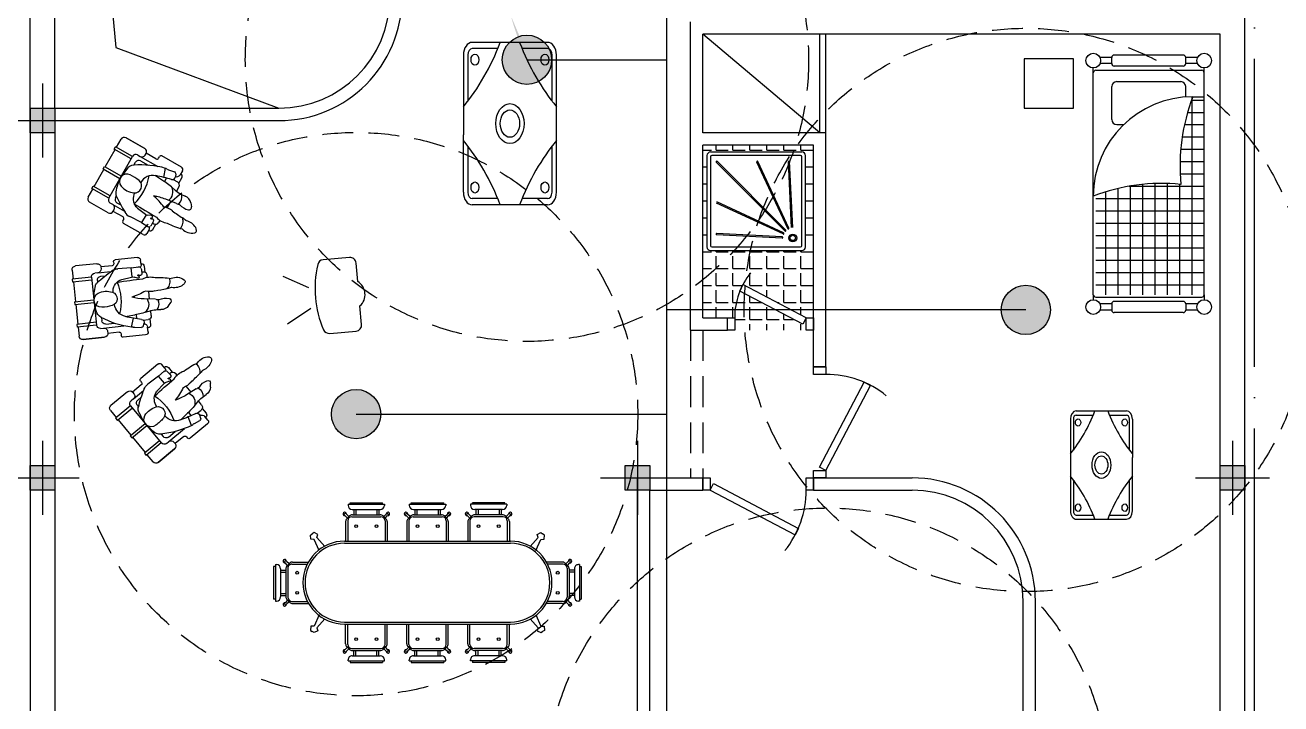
# Model space of a CAD drawing. Header units: millimetres. Extents: x 0 to 12169, y 6 to 10142.
# Drawn here: x 6723 to 7742, y 4197 to 4748 of the extents above; entities that cross this region are included whole.
import ezdxf

# ---------------------------------------------------------------- set-up
doc = ezdxf.new("R2010")
doc.units = ezdxf.units.MM
doc.header["$LTSCALE"] = 50
doc.header["$MEASUREMENT"] = 0
doc.linetypes.add('AXIS', pattern=[6, 5, -0.5, 0, -0.5])
doc.linetypes.add('DASHED', pattern=[0.75, 0.5, -0.25])
for name, color, linetype in [('1', 8, 'AXIS'), ('10', 10, 'Continuous'), ('2', 4, 'Continuous'), ('4', 136, 'Continuous'), ('5', 5, 'Continuous'), ('DIM', 8, 'Continuous'), ('DOR', 3, 'Continuous'), ('FUR', 30, 'Continuous')]:
    doc.layers.add(name, color=color, linetype=linetype)

# ---------------------------------------------------------------- blocks, each defined once
blk = doc.blocks.new('D90')
at = {"layer": 'DOR'}
for p, q in [((-77.8, 41), (-75, 46.3)), ((-8.8, 4.7), (-77.8, 41)), ((-6, 10), (-75, 46.3)), ((-6, 10), (-8.8, 4.7))]:
    blk.add_line(p, q, dxfattribs=at)
for points in [[(-90, 10), (-84, 10), (-84, 0), (-90, 0)], [(-6, 10), (0, 10), (0, 0), (-6, 0)]]:
    blk.add_lwpolyline(points, close=True, dxfattribs=at)
at = {"layer": 'DOR', "color": 44}
blk.add_arc((-6, 10), 78, 141.0374, 180, dxfattribs=at)
blk = doc.blocks.new('st')
at = {"layer": '2'}
h = blk.add_hatch(color=256, dxfattribs=at)
h.paths.add_polyline_path([(0, 10), (0, 0), (10, 0), (10, 10)])
h.paths.add_polyline_path([(-10, 10), (-10, 0), (0, 0), (0, 10)])
h.paths.add_polyline_path([(-10, 0), (-10, -10), (0, -10), (0, 0)])
h.paths.add_polyline_path([(0, 0), (0, -10), (10, -10), (10, 0)])
at = {"layer": '10'}
for p, q in [((0, 30), (0, -30)), ((-30, 0), (30, 0))]:
    blk.add_line(p, q, dxfattribs=at)
at = {"layer": '4'}
blk.add_lwpolyline([(-10, -10), (-10, 10), (10, 10), (10, -10)], close=True, dxfattribs=at)
blk = doc.blocks.new('D70')
at = {"layer": 'DOR'}
for p, q in [((-59.9, 31.5), (-57.3, 37)), ((-8.8, 4.7), (-59.9, 31.5)), ((-6, 10), (-57.3, 37)), ((-6, 10), (-8.8, 4.7))]:
    blk.add_line(p, q, dxfattribs=at)
for points in [[(-70, 10), (-64, 10), (-64, 0), (-70, 0)], [(-6, 10), (0, 10), (0, 0), (-6, 0)]]:
    blk.add_lwpolyline(points, close=True, dxfattribs=at)
blk.add_arc((-6, 10), 58, 141.0374, 180, dxfattribs=at)
blk = doc.blocks.new('BAT2')
at = {"layer": 'FUR', "ltscale": 100}
for p, q in [((-89.5, 84.1), (-89.5, 10)), ((-12.5, 87), (-86.5, 87)), ((-86.5, 83.1), (-86.5, 11)), ((-13.5, 84.1), (-85.5, 84.1)), ((-12.5, 11), (-12.5, 83.1)), ((-9.5, 10), (-9.5, 84.1)), ((-26.2, 23), (-81.9, 78.8)), ((-25.5, 23.7), (-81.2, 79.5)), ((-23.8, 24.9), (-49, 78.9)), ((-22.9, 25.3), (-48.1, 79.3)), ((-20.7, 25.8), (-23.4, 79.1)), ((-19.7, 25.9), (-22.4, 79.2)), ((-27.7, 20.5), (-81.8, 45.6)), ((-27.3, 21.4), (-81.4, 46.5)), ((-28.3, 18.2), (-81.6, 20.9)), ((-28.3, 17.2), (-81.6, 19.9)), ((-86.5, 7), (-12.5, 7)), ((-85.5, 10), (-13.5, 10))]:
    blk.add_line(p, q, dxfattribs=at)
for radius in [3.17, 2.18]:
    blk.add_circle((-19.8, 17.3), radius, dxfattribs=at)
for centre, radius, start, end in [((-86.5, 84.1), 2.96, 90, 180), ((-85.5, 83.1), 0.988, 90, 180), ((-13.5, 83.1), 0.988, 0, 90), ((-12.5, 84.1), 2.96, 0, 90), ((-81.6, 79.1), 0.494, 45, 225), ((-48.6, 79.1), 0.494, 24.9667, 204.9667), ((-22.9, 79.1), 0.494, 2.8788, 182.8788), ((-81.6, 20.4), 0.494, 87.1212, 267.1212), ((-27.5, 20.9), 0.494, 245.0333, 65.0333), ((-25.8, 23.4), 0.494, 225, 45), ((-23.4, 25.1), 0.494, 204.9667, 24.9667), ((-85.5, 11), 0.988, 180, 270), ((-28.3, 17.7), 0.494, 267.1212, 87.1212), ((-13.5, 11), 0.988, 270, 0), ((-86.5, 10), 2.96, 180, 270), ((-12.5, 10), 2.96, 270, 0)]:
    blk.add_arc(centre, radius, start, end, dxfattribs=at)
blk = doc.blocks.new('TAB3')
at = {"layer": 'FUR'}
for p, q in [((-20.37, 43.97), (20.37, 43.97)), ((-25.17, 37.17), (-25.17, -37.17)), ((-22.77, 37.17), (-22.77, 12.13)), ((-20.37, 40.57), (-6.55, 40.57)), ((6.55, 40.57), (20.37, 40.57)), ((22.77, 12.13), (22.77, 37.17)), ((25.17, 37.17), (25.17, 6.04)), ((25.17, -37.17), (25.17, 6.04)), ((-22.77, -12.13), (-22.77, -37.17)), ((22.77, -37.17), (22.77, -12.13)), ((-20.37, -40.57), (-6.55, -40.57)), ((6.55, -40.57), (20.37, -40.57)), ((-20.37, -43.97), (20.37, -43.97))]:
    blk.add_line(p, q, dxfattribs=at)
for centre, major_axis, start_param, end_param in [((-81.5, 102.85), (0, 123.09), 3.846914, 4.213629), ((-20.37, 37.17), (0, 6.8), 0, 1.570796), ((81.5, 102.85), (0, 123.09), 2.069556, 2.436271), ((20.37, 37.17), (0, 6.8), 4.712389, 6.283185), ((-20.37, 37.17), (0, 3.4), 0, 1.570796), ((20.37, 37.17), (0, 3.4), 4.712389, 6.283185), ((-81.5, -102.85), (0, 123.09), 5.211149, 5.577864), ((81.5, -102.85), (0, 123.09), 0.705322, 1.072037), ((-20.37, -37.17), (0, 6.8), 1.570796, 3.141593), ((-20.37, -37.17), (0, 3.4), 1.570796, 3.141593), ((20.37, -37.17), (0, 6.8), 3.141593, 4.712389), ((20.37, -37.17), (0, 3.4), 3.141593, 4.712389)]:
    blk.add_ellipse(centre, major_axis=major_axis, ratio=0.705882, start_param=start_param, end_param=end_param, dxfattribs=at)
for centre, major_axis in [((-18.94, 34.55), (0, 3.01)), ((18.94, 34.55), (0, 3.01)), ((0, 0), (0, 10.8)), ((0, 0), (0, 7.4)), ((-18.94, -34.55), (0, 3.01)), ((18.94, -34.55), (0, 3.01))]:
    blk.add_ellipse(centre, major_axis=major_axis, ratio=0.705882, dxfattribs=at)
blk = doc.blocks.new('bed')
at = {"layer": 'FUR'}
for p, q in [((-208.4, 75.9), (-208.4, 85.5)), ((-203.4, 75.9), (-203.4, 85.5)), ((-195.9, 90.9), (-199.9, 90.9)), ((-197.9, 88.9), (-197.9, 2.9)), ((-195.9, 90.9), (-15.8, 90.9)), ((-187.9, 88.9), (-187.9, 0.9)), ((-177.9, 88.9), (-177.9, 0.9)), ((-167.9, 88.9), (-167.9, 0.9)), ((-157.9, 88.9), (-157.9, 0.9)), ((-147.9, 88.9), (-147.9, 0.9)), ((-137.9, 88.9), (-137.9, 0.9)), ((-127.9, 88.9), (-127.9, 0.9)), ((-117.9, 88.9), (-117.9, 0.9)), ((-15.8, 90.9), (-11.8, 90.9)), ((-13.8, 88.9), (-13.8, 2.9)), ((-8.4, 75.9), (-8.4, 85.5)), ((-3.4, 75.9), (-3.4, 85.5)), ((-210.4, 17.9), (-210.4, 73.9)), ((-203.4, 75.9), (-208.4, 75.9)), ((-201.4, 17.9), (-201.4, 73.9)), ((-112.5, 80.9), (-195.9, 80.9)), ((-57.8, 71.9), (-57.8, 66.3)), ((-53.8, 75.9), (-27, 75.9)), ((-23, 71.9), (-23, 19.9)), ((-10.4, 17.9), (-10.4, 73.9)), ((-8.4, 75.9), (-3.4, 75.9)), ((-1.4, 17.9), (-1.4, 73.9)), ((-109.8, 70.9), (-195.9, 70.9)), ((-107.9, 61.9), (-107.9, 0.9)), ((-107.8, 60.9), (-195.9, 60.9)), ((-106.4, 50.9), (-195.9, 50.9)), ((-105.7, 40.9), (-195.9, 40.9)), ((-105.7, 30.9), (-195.9, 30.9)), ((-106.2, 20.9), (-195.9, 20.9)), ((-87.9, 20.5), (-87.9, 0.9)), ((-203.4, 15.9), (-208.4, 15.9)), ((-208.4, 6.3), (-208.4, 15.9)), ((-203.4, 6.3), (-203.4, 15.9)), ((-35.2, 10.9), (-195.9, 10.9)), ((-97.9, 20.4), (-97.9, 0.9)), ((-77.9, 20), (-77.9, 0.9)), ((-67.9, 18.8), (-67.9, 0.9)), ((-57.9, 17), (-57.9, 0.9)), ((-47.9, 14.5), (-47.9, 0.9)), ((-37.9, 11.2), (-37.9, 0.9)), ((-35.4, 15.9), (-27, 15.9)), ((-35.2, 10.2), (-35.2, 0.9)), ((-8.4, 6.3), (-8.4, 15.9)), ((-8.4, 15.9), (-3.4, 15.9)), ((-3.4, 6.3), (-3.4, 15.9)), ((-195.9, 0.9), (-199.9, 0.9)), ((-195.9, 0.9), (-15.8, 0.9)), ((-15.8, 0.9), (-11.8, 0.9))]:
    blk.add_line(p, q, dxfattribs=at)
for centre in [(-205.9, 90.9), (-5.9, 90.9), (-205.9, 0.9), (-5.9, 0.9)]:
    blk.add_circle(centre, 5.95, dxfattribs=at)
for centre, radius, start, end in [((-195.9, 88.9), 2, 90, 180), ((-262.5, 35), 156.9, 354.4507, 20.8959), ((-115.9, 10.2), 80.7, 0, 90), ((-15.8, 88.9), 2, 0, 90), ((-208.4, 73.9), 2, 90, 180), ((-203.4, 73.9), 2, 0, 90), ((-53.8, 71.9), 4, 90, 180), ((-27, 71.9), 4, 0, 90), ((-8.4, 73.9), 2, 90, 180), ((-3.4, 73.9), 2, 0, 90), ((-91.2, -136.4), 156.9, 69.1041, 95.5493), ((-208.4, 17.9), 2, 180, 270), ((-203.4, 17.9), 2, 270, 0), ((-27, 19.9), 4, 270, 0), ((-8.4, 17.9), 2, 180, 270), ((-3.4, 17.9), 2, 270, 0), ((-195.9, 2.9), 2, 180, 270), ((-15.8, 2.9), 2, 270, 0)]:
    blk.add_arc(centre, radius, start, end, dxfattribs=at)
blk = doc.blocks.new('DIN2')
at = {"layer": 'FUR'}
for p, q in [((0.826, 1.58), (1.139, 1.58)), ((0.826, 1.564), (0.826, 1.58)), ((1.139, 1.564), (1.139, 1.58)), ((1.728, 1.58), (1.414, 1.58)), ((1.414, 1.564), (1.414, 1.58)), ((1.728, 1.564), (1.728, 1.58)), ((2.318, 1.58), (2.005, 1.58)), ((2.005, 1.564), (2.005, 1.58)), ((2.318, 1.564), (2.318, 1.58)), ((0.8, 1.432), (0.776, 1.456)), ((0.814, 1.446), (0.791, 1.47)), ((0.807, 1.564), (1.158, 1.564)), ((0.807, 1.564), (0.807, 1.554)), ((0.847, 1.514), (1.116, 1.514)), ((0.849, 1.464), (1.116, 1.464)), ((0.861, 1.514), (0.861, 1.464)), ((0.881, 1.514), (0.881, 1.464)), ((1.084, 1.514), (1.084, 1.464)), ((1.104, 1.514), (1.104, 1.464)), ((1.15, 1.446), (1.174, 1.47)), ((1.158, 1.564), (1.158, 1.554)), ((1.164, 1.432), (1.188, 1.456)), ((1.389, 1.432), (1.365, 1.456)), ((1.403, 1.446), (1.379, 1.47)), ((1.747, 1.564), (1.395, 1.564)), ((1.395, 1.564), (1.395, 1.554)), ((1.707, 1.514), (1.437, 1.514)), ((1.704, 1.464), (1.437, 1.464)), ((1.449, 1.514), (1.449, 1.464)), ((1.469, 1.514), (1.469, 1.464)), ((1.673, 1.514), (1.673, 1.464)), ((1.693, 1.514), (1.693, 1.464)), ((1.739, 1.446), (1.763, 1.47)), ((1.747, 1.564), (1.747, 1.554)), ((1.753, 1.432), (1.777, 1.456)), ((1.979, 1.432), (1.956, 1.456)), ((1.994, 1.446), (1.97, 1.47)), ((2.337, 1.564), (1.986, 1.564)), ((1.986, 1.564), (1.986, 1.554)), ((2.297, 1.514), (2.028, 1.514)), ((2.295, 1.464), (2.028, 1.464)), ((2.04, 1.514), (2.04, 1.464)), ((2.06, 1.514), (2.06, 1.464)), ((2.263, 1.514), (2.263, 1.464)), ((2.283, 1.514), (2.283, 1.464)), ((2.329, 1.446), (2.353, 1.47)), ((2.337, 1.564), (2.337, 1.554)), ((2.344, 1.432), (2.367, 1.456)), ((0.782, 1.398), (0.782, 1.209)), ((0.821, 1.452), (0.794, 1.426)), ((0.802, 1.404), (0.802, 1.209)), ((0.842, 1.444), (1.122, 1.444)), ((1.144, 1.452), (1.171, 1.426)), ((1.162, 1.404), (1.162, 1.209)), ((1.182, 1.398), (1.182, 1.209)), ((1.371, 1.398), (1.371, 1.209)), ((1.409, 1.452), (1.383, 1.426)), ((1.391, 1.404), (1.391, 1.209)), ((1.711, 1.444), (1.431, 1.444)), ((1.733, 1.452), (1.759, 1.426)), ((1.751, 1.404), (1.751, 1.209)), ((1.771, 1.398), (1.771, 1.209)), ((1.961, 1.398), (1.961, 1.209)), ((2, 1.452), (1.973, 1.426)), ((1.981, 1.404), (1.981, 1.209)), ((2.301, 1.444), (2.021, 1.444)), ((2.323, 1.452), (2.35, 1.426)), ((2.341, 1.404), (2.341, 1.209)), ((2.361, 1.398), (2.361, 1.209)), ((0.445, 1.269), (0.462, 1.28)), ((0.448, 1.23), (0.445, 1.269)), ((0.479, 1.227), (0.448, 1.23)), ((0.479, 1.291), (0.462, 1.28)), ((0.514, 1.274), (0.479, 1.291)), ((0.528, 1.12), (0.479, 1.227)), ((0.505, 1.244), (0.514, 1.274)), ((0.583, 1.157), (0.505, 1.244)), ((2.561, 1.157), (2.639, 1.244)), ((2.616, 1.12), (2.665, 1.227)), ((2.63, 1.274), (2.665, 1.291)), ((2.639, 1.244), (2.63, 1.274)), ((2.665, 1.291), (2.682, 1.28)), ((2.665, 1.227), (2.696, 1.23)), ((2.699, 1.269), (2.682, 1.28)), ((2.696, 1.23), (2.699, 1.269)), ((2.372, 1.209), (0.772, 1.209)), ((2.372, 1.189), (0.772, 1.189)), ((0.105, 0.635), (0.105, 0.986)), ((0.105, 0.986), (0.115, 0.986)), ((0.223, 0.978), (0.199, 1.002)), ((0.238, 0.993), (0.214, 1.016)), ((0.217, 0.972), (0.244, 0.999)), ((0.265, 0.99), (0.415, 0.99)), ((0.272, 1.01), (0.426, 1.01)), ((2.872, 1.01), (2.718, 1.01)), ((2.878, 0.99), (2.729, 0.99)), ((2.927, 0.972), (2.9, 0.999)), ((2.906, 0.993), (2.93, 1.016)), ((2.921, 0.978), (2.944, 1.002)), ((3.038, 0.986), (3.028, 0.986)), ((3.038, 0.635), (3.038, 0.986)), ((0.089, 0.654), (0.089, 0.967)), ((0.105, 0.967), (0.089, 0.967)), ((0.155, 0.675), (0.155, 0.944)), ((0.155, 0.932), (0.205, 0.932)), ((0.155, 0.912), (0.205, 0.912)), ((0.205, 0.677), (0.205, 0.944)), ((0.225, 0.67), (0.225, 0.95)), ((2.918, 0.67), (2.918, 0.95)), ((2.938, 0.677), (2.938, 0.944)), ((2.988, 0.932), (2.938, 0.932)), ((2.988, 0.912), (2.938, 0.912)), ((2.988, 0.675), (2.988, 0.944)), ((3.038, 0.967), (3.055, 0.967)), ((3.055, 0.654), (3.055, 0.967)), ((0.105, 0.654), (0.089, 0.654)), ((0.105, 0.635), (0.115, 0.635)), ((0.155, 0.709), (0.205, 0.709)), ((0.155, 0.689), (0.205, 0.689)), ((0.223, 0.643), (0.199, 0.619)), ((0.238, 0.628), (0.214, 0.605)), ((0.217, 0.649), (0.244, 0.622)), ((0.265, 0.63), (0.414, 0.63)), ((0.272, 0.61), (0.425, 0.61)), ((2.872, 0.61), (2.719, 0.61)), ((2.878, 0.63), (2.73, 0.63)), ((2.927, 0.649), (2.9, 0.622)), ((2.906, 0.628), (2.93, 0.605)), ((2.921, 0.643), (2.944, 0.619)), ((2.988, 0.709), (2.938, 0.709)), ((2.988, 0.689), (2.938, 0.689)), ((3.038, 0.635), (3.028, 0.635)), ((3.038, 0.654), (3.055, 0.654)), ((0.528, 0.498), (0.479, 0.392)), ((2.616, 0.498), (2.665, 0.392)), ((0.448, 0.389), (0.445, 0.35)), ((0.479, 0.392), (0.448, 0.389)), ((0.583, 0.462), (0.505, 0.374)), ((0.505, 0.374), (0.514, 0.345)), ((2.372, 0.429), (0.772, 0.429)), ((2.372, 0.409), (0.772, 0.409)), ((0.782, 0.221), (0.782, 0.409)), ((0.802, 0.214), (0.802, 0.409)), ((1.162, 0.214), (1.162, 0.409)), ((1.182, 0.221), (1.182, 0.409)), ((1.371, 0.221), (1.371, 0.409)), ((1.391, 0.214), (1.391, 0.409)), ((1.751, 0.214), (1.751, 0.409)), ((1.771, 0.221), (1.771, 0.409)), ((1.961, 0.221), (1.961, 0.409)), ((1.981, 0.214), (1.981, 0.409)), ((2.341, 0.214), (2.341, 0.409)), ((2.361, 0.221), (2.361, 0.409)), ((2.561, 0.462), (2.639, 0.374)), ((2.639, 0.374), (2.63, 0.345)), ((2.665, 0.392), (2.696, 0.389)), ((2.696, 0.389), (2.699, 0.35)), ((0.445, 0.35), (0.462, 0.338)), ((0.479, 0.327), (0.462, 0.338)), ((0.514, 0.345), (0.479, 0.327)), ((2.63, 0.345), (2.665, 0.327)), ((2.665, 0.327), (2.682, 0.338)), ((2.699, 0.35), (2.682, 0.338)), ((0.8, 0.187), (0.776, 0.163)), ((0.814, 0.172), (0.791, 0.149)), ((0.821, 0.166), (0.794, 0.193)), ((0.842, 0.174), (1.122, 0.174)), ((0.849, 0.154), (1.116, 0.154)), ((0.861, 0.104), (0.861, 0.154)), ((0.881, 0.104), (0.881, 0.154)), ((1.084, 0.104), (1.084, 0.154)), ((1.104, 0.104), (1.104, 0.154)), ((1.144, 0.166), (1.171, 0.193)), ((1.15, 0.172), (1.174, 0.149)), ((1.164, 0.187), (1.188, 0.163)), ((1.389, 0.187), (1.365, 0.163)), ((1.403, 0.172), (1.379, 0.149)), ((1.409, 0.166), (1.383, 0.193)), ((1.711, 0.174), (1.431, 0.174)), ((1.704, 0.154), (1.437, 0.154)), ((1.449, 0.104), (1.449, 0.154)), ((1.469, 0.104), (1.469, 0.154)), ((1.673, 0.104), (1.673, 0.154)), ((1.693, 0.104), (1.693, 0.154)), ((1.733, 0.166), (1.759, 0.193)), ((1.739, 0.172), (1.763, 0.149)), ((1.753, 0.187), (1.777, 0.163)), ((1.979, 0.187), (1.956, 0.163)), ((1.994, 0.172), (1.97, 0.149)), ((2, 0.166), (1.973, 0.193)), ((2.301, 0.174), (2.021, 0.174)), ((2.295, 0.154), (2.028, 0.154)), ((2.04, 0.104), (2.04, 0.154)), ((2.06, 0.104), (2.06, 0.154)), ((2.263, 0.104), (2.263, 0.154)), ((2.283, 0.104), (2.283, 0.154)), ((2.323, 0.166), (2.35, 0.193)), ((2.329, 0.172), (2.353, 0.149)), ((2.344, 0.187), (2.367, 0.163)), ((0.807, 0.054), (0.807, 0.064)), ((0.807, 0.054), (1.158, 0.054)), ((0.826, 0.054), (0.826, 0.038)), ((0.826, 0.038), (1.139, 0.038)), ((0.847, 0.104), (1.116, 0.104)), ((1.139, 0.054), (1.139, 0.038)), ((1.158, 0.054), (1.158, 0.064)), ((1.395, 0.054), (1.395, 0.064)), ((1.747, 0.054), (1.395, 0.054)), ((1.414, 0.054), (1.414, 0.038)), ((1.728, 0.038), (1.414, 0.038)), ((1.707, 0.104), (1.437, 0.104)), ((1.728, 0.054), (1.728, 0.038)), ((1.747, 0.054), (1.747, 0.064)), ((1.986, 0.054), (1.986, 0.064)), ((2.337, 0.054), (1.986, 0.054)), ((2.005, 0.054), (2.005, 0.038)), ((2.318, 0.038), (2.005, 0.038)), ((2.297, 0.104), (2.028, 0.104)), ((2.318, 0.054), (2.318, 0.038)), ((2.337, 0.054), (2.337, 0.064))]:
    blk.add_line(p, q, dxfattribs=at)
for centre in [(0.885, 1.353), (1.08, 1.353), (1.473, 1.353), (1.668, 1.353), (2.064, 1.353), (2.259, 1.353), (0.316, 0.908), (2.828, 0.908), (0.316, 0.713), (2.828, 0.713), (0.885, 0.265), (1.08, 0.265), (1.473, 0.265), (1.668, 0.265), (2.064, 0.265), (2.259, 0.265)]:
    blk.add_circle(centre, 0.0135, dxfattribs=at)
for centre, radius, start, end in [((0.774, 1.472), 0.0164, 352.5005, 277.4678), ((0.781, 1.466), 0.0106, 25.7666, 244.2017), ((0.847, 1.554), 0.04, 180, 270), ((0.849, 1.424), 0.04, 90, 135), ((1.116, 1.424), 0.04, 45, 90), ((1.118, 1.554), 0.04, 270, 0), ((1.191, 1.472), 0.0164, 262.5322, 187.4995), ((1.184, 1.466), 0.0106, 295.7983, 154.2334), ((1.363, 1.472), 0.0164, 352.5005, 277.4678), ((1.369, 1.466), 0.0106, 25.7666, 244.2017), ((1.435, 1.554), 0.04, 180, 270), ((1.437, 1.424), 0.04, 90, 135), ((1.704, 1.424), 0.04, 45, 90), ((1.707, 1.554), 0.04, 270, 0), ((1.779, 1.472), 0.0164, 262.5322, 187.4995), ((1.772, 1.466), 0.0106, 295.7983, 154.2334), ((1.953, 1.472), 0.0164, 352.5005, 277.4678), ((1.96, 1.466), 0.0106, 25.7666, 244.2017), ((2.026, 1.554), 0.04, 180, 270), ((2.028, 1.424), 0.04, 90, 135), ((2.295, 1.424), 0.04, 45, 90), ((2.297, 1.554), 0.04, 270, 0), ((2.37, 1.472), 0.0164, 262.5322, 187.4995), ((2.363, 1.466), 0.0106, 295.7983, 154.2334), ((0.822, 1.398), 0.04, 135, 180), ((0.842, 1.404), 0.04, 90, 180), ((1.122, 1.404), 0.04, 0, 90), ((1.142, 1.398), 0.04, 0, 45), ((1.411, 1.398), 0.04, 135, 180), ((1.431, 1.404), 0.04, 90, 180), ((1.711, 1.404), 0.04, 0, 90), ((1.731, 1.398), 0.04, 0, 45), ((2.001, 1.398), 0.04, 135, 180), ((2.021, 1.404), 0.04, 90, 180), ((2.301, 1.404), 0.04, 0, 90), ((2.321, 1.398), 0.04, 0, 45), ((0.772, 0.809), 0.4, 90, 270), ((0.772, 0.809), 0.38, 90, 270), ((2.372, 0.809), 0.4, 270, 90), ((2.372, 0.809), 0.38, 270, 90), ((0.115, 0.946), 0.04, 0, 90), ((0.197, 1.019), 0.0164, 352.5322, 277.4995), ((0.204, 1.012), 0.0106, 25.7983, 244.2334), ((0.245, 0.944), 0.04, 135, 180), ((0.265, 0.95), 0.04, 90, 180), ((0.272, 0.97), 0.04, 90, 135), ((2.872, 0.97), 0.04, 45, 90), ((2.878, 0.95), 0.04, 0, 90), ((2.898, 0.944), 0.04, 0, 45), ((2.947, 1.019), 0.0164, 262.5005, 187.4678), ((2.94, 1.012), 0.0106, 295.7666, 154.2017), ((3.028, 0.946), 0.04, 90, 180), ((0.115, 0.675), 0.04, 270, 0), ((0.197, 0.602), 0.0164, 82.5005, 7.4678), ((0.204, 0.609), 0.0106, 115.7666, 334.2017), ((0.245, 0.677), 0.04, 180, 225), ((0.265, 0.67), 0.04, 180, 270), ((0.272, 0.65), 0.04, 225, 270), ((2.872, 0.65), 0.04, 270, 315), ((2.878, 0.67), 0.04, 270, 0), ((2.898, 0.677), 0.04, 315, 0), ((2.947, 0.602), 0.0164, 172.5322, 97.4995), ((2.94, 0.609), 0.0106, 205.7983, 64.2334), ((3.028, 0.675), 0.04, 180, 270), ((0.774, 0.146), 0.0164, 82.5322, 7.4995), ((0.781, 0.153), 0.0106, 115.7983, 334.2334), ((0.822, 0.221), 0.04, 180, 225), ((0.842, 0.214), 0.04, 180, 270), ((0.849, 0.194), 0.04, 225, 270), ((1.116, 0.194), 0.04, 270, 315), ((1.122, 0.214), 0.04, 270, 360), ((1.142, 0.221), 0.04, 315, 360), ((1.191, 0.146), 0.0164, 172.5005, 97.4678), ((1.184, 0.153), 0.0106, 205.7666, 64.2017), ((1.363, 0.146), 0.0164, 82.5322, 7.4995), ((1.369, 0.153), 0.0106, 115.7983, 334.2334), ((1.411, 0.221), 0.04, 180, 225), ((1.431, 0.214), 0.04, 180, 270), ((1.437, 0.194), 0.04, 225, 270), ((1.704, 0.194), 0.04, 270, 315), ((1.711, 0.214), 0.04, 270, 360), ((1.731, 0.221), 0.04, 315, 360), ((1.779, 0.146), 0.0164, 172.5005, 97.4678), ((1.772, 0.153), 0.0106, 205.7666, 64.2017), ((1.953, 0.146), 0.0164, 82.5322, 7.4995), ((1.96, 0.153), 0.0106, 115.7983, 334.2334), ((2.001, 0.221), 0.04, 180, 225), ((2.021, 0.214), 0.04, 180, 270), ((2.028, 0.194), 0.04, 225, 270), ((2.295, 0.194), 0.04, 270, 315), ((2.301, 0.214), 0.04, 270, 360), ((2.321, 0.221), 0.04, 315, 360), ((2.37, 0.146), 0.0164, 172.5005, 97.4678), ((2.363, 0.153), 0.0106, 205.7666, 64.2017), ((0.847, 0.064), 0.04, 90, 180), ((1.118, 0.064), 0.04, 0, 90), ((1.435, 0.064), 0.04, 90, 180), ((1.707, 0.064), 0.04, 0, 90), ((2.026, 0.064), 0.04, 90, 180), ((2.297, 0.064), 0.04, 0, 90)]:
    blk.add_arc(centre, radius, start, end, dxfattribs=at)
blk = doc.blocks.new('TAB8')
at = {"layer": 'FUR', "ltscale": 100, "xscale": 74.59658627261493, "yscale": 74.59658627261493, "zscale": 74.59658627261493}
blk.add_blockref('DIN2', (-226.66, -47.35), dxfattribs=at)
blk = doc.blocks.new('TV')
at = {"layer": 'FUR'}
for p, q in [((26.9, -7.9), (26.7, 13.6)), ((-11.3, -21.7), (-22.2, -41.8)), ((5.4, -21.6), (16.7, -41.5))]:
    blk.add_line(p, q, dxfattribs=at)
blk.add_lwpolyline([(21.7, 18.5), (6.7, 18.4, 0.5), (-13.3, 18.2), (-28.3, 18.1, 0.414214), (-33.3, 13.1), (-33.1, -8.4)], format="xyb", dxfattribs=at)
for centre, radius, start, end in [((21.7, 13.5), 5, 0.4998, 90.4998), ((-28.1, -8.3), 5, 180.4998, 252.3929), ((21.9, -7.9), 5, 288.6067, 0.4998), ((-3.7, 68.3), 85.4, 252.3929, 288.6067)]:
    blk.add_arc(centre, radius, start, end, dxfattribs=at)
blk = doc.blocks.new('DIN68')
for p, q in [((-0.343, 0.553), (-0.243, 0.553)), ((-0.243, 0.353), (-0.243, 0.563)), ((-0.243, 0.563), (-0.213, 0.563)), ((-0.213, 0.353), (-0.213, 0.563)), ((-0.213, 0.553), (0.002, 0.553)), ((0.002, 0.563), (0.002, 0.353)), ((0.002, 0.563), (0.032, 0.563)), ((0.032, 0.563), (0.032, 0.353)), ((0.032, 0.553), (0.247, 0.553)), ((0.247, 0.353), (0.247, 0.563)), ((0.247, 0.563), (0.277, 0.563)), ((0.277, 0.353), (0.277, 0.563)), ((0.277, 0.553), (0.377, 0.553)), ((-0.383, 0.281), (-0.383, 0.513)), ((0.417, 0.281), (0.417, 0.513)), ((0.417, 0.513), (0.417, 0.281)), ((-0.283, 0.281), (-0.283, 0.313)), ((-0.283, 0.281), (-0.283, 0.137)), ((-0.243, 0.353), (0.277, 0.353)), ((-0.203, 0.293), (-0.183, 0.293)), ((0.122, 0.341), (0.02, 0.352)), ((0.201, 0.293), (0.237, 0.293)), ((0.317, 0.313), (0.317, 0.281)), ((0.317, 0.281), (0.317, 0.059)), ((-0.344, 0.119), (-0.344, 0.241)), ((-0.343, 0.241), (-0.323, 0.241)), ((-0.243, 0.253), (-0.243, 0.204)), ((0.277, 0.253), (0.277, 0.159)), ((0.357, 0.241), (0.377, 0.241)), ((0.379, 0.119), (0.379, 0.241)), ((-0.403, -0.164), (-0.403, 0.079)), ((-0.383, 0.099), (-0.364, 0.099)), ((-0.298, -0.085), (-0.304, 0.059)), ((-0.185, 0.031), (-0.2, -0.077)), ((0.218, 0.035), (0.211, -0.071)), ((0.399, 0.099), (0.417, 0.099)), ((0.437, -0.164), (0.437, 0.079)), ((-0.298, -0.085), (-0.301, -0.165)), ((-0.201, -0.086), (-0.298, -0.086)), ((-0.18, -0.142), (-0.196, -0.105)), ((0.011, -0.084), (0.027, -0.084)), ((0.21, -0.084), (0.254, -0.084)), ((0.34, -0.019), (0.245, -0.052)), ((0.343, -0.058), (0.356, -0.126)), ((-0.323, -0.194), (-0.373, -0.194)), ((-0.333, -0.194), (-0.333, -0.197)), ((-0.303, -0.227), (-0.237, -0.227)), ((-0.243, -0.194), (-0.243, -0.207)), ((-0.179, -0.247), (-0.203, -0.247)), ((0.058, -0.247), (-0.025, -0.247)), ((0.067, -0.312), (0.05, -0.188)), ((0.237, -0.247), (0.183, -0.247)), ((0.272, -0.227), (0.337, -0.227)), ((0.277, -0.153), (0.277, -0.207)), ((0.344, -0.146), (0.312, -0.16)), ((0.407, -0.194), (0.357, -0.194)), ((0.367, -0.194), (0.367, -0.197)), ((0.367, -0.194), (0.367, -0.194)), ((0.151, -0.444), (0.118, -0.471))]:
    blk.add_line(p, q)
for centre, radius, start, end in [((-0.343, 0.513), 0.04, 90, 180), ((0.377, 0.513), 0.04, 0, 90), ((-0.343, 0.281), 0.04, 180, 270), ((-0.323, 0.281), 0.04, 270, 0), ((1.069, -0.621), 1.549, 143.7146, 151.1608), ((-0.243, 0.313), 0.04, 90, 180), ((-0.203, 0.253), 0.04, 90, 180), ((-0.124, 0.255), 0.0699, 107.8189, 143.7146), ((0.069, -0.347), 0.702, 95.1051, 107.8189), ((0.129, 0.229), 0.206, 159.8792, 204.1553), ((0.011, 0.272), 0.0806, 3.5364, 159.8792), ((-0.38, 0.248), 0.472, 349.5461, 3.5364), ((0.111, 0.234), 0.108, 34.0645, 84.1249), ((-0.615, -0.256), 0.984, 13.7512, 34.0645), ((0.237, 0.253), 0.04, 0, 90), ((0.277, 0.313), 0.04, 0, 90), ((0.357, 0.281), 0.04, 180, 270), ((0.377, 0.281), 0.04, 270, 360), ((-0.049, -0.001), 0.14, 92.5919, 157.996), ((0.01, 0.176), 0.0758, 204.1553, 349.5461), ((0.073, -0.016), 0.153, 18.1579, 88.9498), ((-0.383, 0.079), 0.02, 90, 180), ((-0.364, 0.119), 0.02, 270, 0), ((-0.177, 0.065), 0.128, 151.1608, 182.4532), ((-0.099, 0.018), 0.0864, 157.996, 171.8673), ((4.682, -0.196), 4.85, 176.6926, 180.013), ((-0.004, 0.593), 0.533, 252.9037, 290.2935), ((-2.405, -0.829), 2.762, 14.4905, 18.1579), ((0.399, 0.119), 0.02, 180, 270), ((0.417, 0.079), 0.02, 0, 90), ((-0.15, -0.085), 0.0505, 171.8673, 204.1692), ((-0.811, 0.122), 0.847, 336.7547, 347.7894), ((-0.554, -0.269), 0.609, 7.5928, 20.2978), ((-0.609, -0.02), 0.821, 346.4942, 356.4529), ((0.292, -0.034), 0.0498, 354.0008, 13.7512), ((0.403, -0.046), 0.0619, 174.0008, 190.745), ((0.337, -0.129), 0.0185, 292.5678, 10.745), ((-0.373, -0.164), 0.03, 180, 270), ((-0.303, -0.197), 0.03, 180, 270), ((-0.323, -0.154), 0.04, 270, 315.6902), ((-0.277, -0.166), 0.0234, 157.9456, 239.8995), ((-0.245, -0.057), 0.137, 253.4647, 280.0284), ((-0.203, -0.207), 0.04, 180, 270), ((-0.225, -0.173), 0.0196, 280.0284, 53.172), ((-0.21, -0.153), 0.00477, 18.1438, 233.172), ((-0.192, -0.147), 0.0137, 198.1438, 24.1692), ((0.015, -0.262), 0.195, 160.5202, 200.6893), ((-0.307, -0.285), 0.285, 354.4325, 14.6136), ((0.103, -0.122), 0.11, 243.3707, 328.5667), ((0.552, -0.299), 0.372, 166.4942, 188.7922), ((0.237, -0.207), 0.04, 270, 0), ((0.3, -0.13), 0.0323, 194.4905, 292.5678), ((0.357, -0.154), 0.04, 180, 270), ((0.337, -0.197), 0.03, 270, 0), ((0.407, -0.164), 0.03, 270, 0), ((0.601, -0.302), 0.768, 182.1477, 195.1225), ((5.622, -0.863), 5.673, 174.4325, 175.7938), ((0.233, -0.407), 0.168, 160.2987, 197.703), ((0.31, -0.28), 0.245, 187.5928, 196.7902), ((0.105, -0.216), 0.125, 254.2197, 306.8672), ((0.089, -0.37), 0.0957, 309.7863, 8.7922), ((-0.006, -0.545), 0.142, 162.1834, 222.213), ((-0.116, -0.382), 0.103, 252.7103, 321.5682), ((-0.204, -0.54), 0.169, 330.9786, 14.006), ((-0.279, -0.429), 0.244, 345.1843, 355.7938), ((-0.116, -0.519), 0.0782, 14.006, 20.5932), ((0.1, -0.449), 0.0284, 197.703, 309.7863), ((-0.092, -0.624), 0.025, 222.213, 303.1157), ((-0.119, -0.583), 0.0741, 303.1157, 327.7222)]:
    blk.add_arc(centre, radius, start, end)
blk = doc.blocks.new('MT1')
at = {"layer": '5', "rotation": 314.9972731801232}
blk.add_blockref('TV', (-28.5, 2.2), dxfattribs=at)
at = {"layer": 'FUR', "yscale": 75.00000000010914, "zscale": 75.00000000010914}
for p, xscale, rotation in [((-200.2, -31.9), 75.00000000010914, 100.7666166115018), ((-160.5, -106.2), -75.00000000010914, 136.3753768393504), ((-77.6, -149), -75.00000000010914, 169.9185857679686)]:
    blk.add_blockref('DIN68', p, dxfattribs=dict(at, xscale=xscale, rotation=rotation))

msp = doc.modelspace()

# ---------------------------------------------------------------- hatches: boundary and pattern name
at = {"ltscale": 50, "true_color": 0xcd2027}
h = msp.add_hatch(color=242, dxfattribs=at)
h.dxf.hatch_style = 1
h.paths.add_polyline_path([(4998.84242, 4421.12571, 1), (5038.84242, 4421.12571, 1)])
h.paths.add_polyline_path([(5379.50402, 4127.36899, 1), (5419.50402, 4127.36899, 1)])
h.paths.add_polyline_path([(5570.40283, 4508.28342, 1), (5530.40283, 4508.28342, 1)])
h.paths.add_polyline_path([(5179.53388, 4702.31544, 1), (5139.53388, 4702.31544, 1)])
h.paths.add_polyline_path([(5148.2196, 5157.49226, 1), (5188.2196, 5157.49226, 1)])
h.paths.add_polyline_path([(4991.77764, 5400.70459, 1), (4951.77764, 5400.70459, 1)])
h.paths.add_polyline_path([(5558.81123, 5673.43046, 1), (5598.81123, 5673.43046, 1)])
h.paths.add_polyline_path([(5255.42228, 5673.43046), (5275.42228, 5673.43046), (5295.42228, 5673.43046, 1)])
h.paths.add_polyline_path([(5295.42228, 5673.43046), (5275.42228, 5673.43046), (5275.42228, 5653.43046, 0.4142135624)])
h.paths.add_polyline_path([(5275.42228, 5673.43046), (5255.42228, 5673.43046, 0.4142135624), (5275.42228, 5653.43046)])
h.paths.add_polyline_path([(7393.88366, 4127.81437, 1), (7353.88366, 4127.81437, 1)])
h.paths.add_polyline_path([(6971.32951, 4432.63731, 1), (7011.32951, 4432.63731, 1)])
h.paths.add_polyline_path([(7514.97349, 4517.1946, 1), (7554.97349, 4517.1946, 1)])
edge = h.paths.add_edge_path(flags=17)
edge.add_ellipse((7238.46196, 4822.67647), major_axis=(0, 184.63852), ratio=0.7058823529, start_angle=118.57682094, end_angle=130.57554699, ccw=False)
edge.add_line((7124.00651, 4734.3571), (7115.89493, 4734.3571))
edge.add_arc((7130.0379, 4720.2158), 20, 135.00336729, 180)
edge.add_arc((7130.0379, 4720.2158), 20, 180, 298.13078007)
h.paths.add_polyline_path([(7115.89493, 4734.3571), (7144.18086, 4734.3571, 0.4142479896)])
h.paths.add_polyline_path([(7144.18086, 4734.3571), (7115.89493, 4734.3571, 0.1988970935), (7110.0379, 4720.2158, 0.5665263171), (7139.46761, 4702.57833, 0.2767101186), (7150.0379, 4720.2158, 0.1988970935)])
h.paths.add_polyline_path([(7167.53968, 5110.81179, 1), (7127.53968, 5110.81179, 1)])
h.paths.add_polyline_path([(6936.31237, 5408.48039, 1), (6976.31237, 5408.48039, 1)])
edge = h.paths.add_edge_path(flags=0)
edge.add_ellipse((6956.31237, 5408.48039), major_axis=(-16.2063, 0), ratio=0.7058823529, start_angle=0, end_angle=360)
edge = h.paths.add_edge_path(flags=0)
edge.add_ellipse((6956.31237, 5408.48039), major_axis=(-11.1063, 0), ratio=0.7058823529, start_angle=0, end_angle=360)
edge = h.paths.add_edge_path(flags=16)
edge.add_ellipse((6956.31237, 5408.48039), major_axis=(-16.2063, 0), ratio=0.7058823529, start_angle=0, end_angle=360)
edge.add_line((6972.51867, 5408.48039), (6967.41867, 5408.48039))
edge.add_ellipse((6956.31237, 5408.48039), major_axis=(-11.1063, 0), ratio=0.7058823529, start_angle=0, end_angle=360)
edge.add_line((6967.41867, 5408.48039), (6972.51867, 5408.48039))
h.paths.add_polyline_path([(7251.16632, 5676.07186, 0.0042768983), (7251.16924, 5675.72973), (7291.16339, 5675.72973, 0.0042768983), (7291.16632, 5676.07186, 1)])
h.paths.add_polyline_path([(7291.16339, 5675.72973), (7251.16924, 5675.72973, 0.9830371929)])
h = msp.add_hatch(color=242, dxfattribs=at)
h.dxf.hatch_style = 1
edge = h.paths.add_edge_path()
edge.add_ellipse((6956.31237, 5408.48039), major_axis=(-16.2063, 0), ratio=0.7058823529, start_angle=0, end_angle=360)
edge.add_line((6972.51867, 5408.48039), (6967.41867, 5408.48039))
edge.add_ellipse((6956.31237, 5408.48039), major_axis=(-11.1063, 0), ratio=0.7058823529, start_angle=0, end_angle=360)
edge.add_line((6967.41867, 5408.48039), (6972.51867, 5408.48039))
edge = h.paths.add_edge_path()
edge.add_ellipse((7238.46196, 4822.67647), major_axis=(0, 184.63852), ratio=0.7058823529, start_angle=118.57682094, end_angle=130.57554699, ccw=False)
edge.add_line((7124.00651, 4734.3571), (7115.89493, 4734.3571))
edge.add_arc((7130.0379, 4720.2158), 20, 135.00336729, 180)
edge.add_arc((7130.0379, 4720.2158), 20, 180, 298.13078007)
h.paths.add_polyline_path([(7565.65111, 5693.0363, 0.0470674526), (7562.23751, 5694.60567), (7556.22046, 5694.60567), (7556.22046, 5685.16884), (7565.65111, 5685.16884)])
h.paths.add_polyline_path([(7556.21314, 5685.1677), (7546.78249, 5685.1677), (7546.78249, 5675.73087), (7556.21314, 5675.73087)])
h.paths.add_polyline_path([(7556.21314, 5695.72114, 0.0917558323), (7549.01975, 5694.60681), (7556.21314, 5694.60681)])
h.paths.add_polyline_path([(7556.22046, 5695.72092), (7556.22046, 5694.60681), (7562.23426, 5694.60681, 0.0769037653)])
at = {"layer": 'FUR'}
h = msp.add_hatch(dxfattribs=at)
h.set_pattern_fill('ANGLE', color=256, scale=50, style=0)
h.set_pattern_definition([(0, (18063.476, -4565.538), (0, 13.75), [10, -3.75]), (90, (18063.476, -4565.538), (-13.75, 8e-16), [10, -3.75])])
h.paths.add_polyline_path([(7362.68759, 4650.88849), (7272.68759, 4650.88849), (7272.68759, 4613.68955), (7276.09234, 4613.68955), (7276.09234, 4642.39522, -0.4142135626), (7279.05531, 4645.35818), (7353.12938, 4645.35818, -0.4142135626), (7356.09234, 4642.39522), (7356.09234, 4613.68955), (7362.68759, 4613.68955)])
h.paths.add_polyline_path([(7362.68759, 4613.68955), (7356.09234, 4613.68955), (7356.09234, 4568.32114, -0.4142135626), (7353.12938, 4565.35818), (7279.05531, 4565.35818, -0.4142135626), (7276.09234, 4568.32114), (7276.09234, 4613.68955), (7272.68759, 4613.68955), (7272.68759, 4510.88849), (7292.68759, 4510.88849), (7298.68759, 4510.88849, -0.1216451692), (7305.35487, 4537.8876), (7356.68759, 4510.88849), (7362.68759, 4510.88849)])
h.paths.add_polyline_path([(7302.83727, 4532.43246, 0.0954301227), (7298.68759, 4510.88849), (7298.68759, 4500.88849), (7356.68759, 4500.88849), (7356.68759, 4510.88849), (7353.89457, 4505.5782)])

# ---------------------------------------------------------------- linework, layer by layer
for p, q in [((7712.68759, 3870.88849), (7712.68759, 5870.88849)), ((7262.68759, 4500.88849), (7262.68759, 4750.88849)), ((7692.68759, 4740.88849), (7272.68759, 4740.88849)), ((7272.68759, 4660.88849), (7272.68759, 4740.88849)), ((7692.68759, 3870.88849), (7692.68759, 4740.88849)), ((6726.68759, 4680.88849), (6726.68759, 3870.88849)), ((6726.68759, 4680.88849), (6928.68759, 4680.88849)), ((6746.68759, 4670.88849), (6746.68759, 3890.88849)), ((6746.68759, 4670.88849), (6928.68759, 4670.88849)), ((7372.68759, 4660.88849), (7272.68759, 4660.88849)), ((7372.68759, 4470.88849), (7372.68759, 4660.88849)), ((7362.68759, 4650.88849), (7272.68759, 4650.88849)), ((7272.68759, 4510.88849), (7272.68759, 4650.88849)), ((7362.68759, 4470.88849), (7362.68759, 4650.88849)), ((7272.68759, 4510.88849), (7292.68759, 4510.88849)), ((7292.68759, 4500.88849), (7292.68759, 4510.88849)), ((7262.68759, 4500.88849), (7292.68759, 4500.88849)), ((7372.68759, 4470.88849), (7362.68759, 4470.88849)), ((7219.68759, 3890.88849), (7219.68759, 4380.88849)), ((7219.68759, 4380.88849), (7272.68759, 4380.88849)), ((7272.68759, 4380.88849), (7272.68759, 4370.88849)), ((7362.68759, 4380.88849), (7442.68759, 4380.88849)), ((7362.68759, 4370.88849), (7362.68759, 4380.88849)), ((7229.68759, 3890.88849), (7229.68759, 4370.88849)), ((7229.68759, 4370.88849), (7272.68759, 4370.88849)), ((7362.68759, 4370.88849), (7442.68759, 4370.88849)), ((7532.68759, 3890.88849), (7532.68759, 4280.88849)), ((7542.68759, 3870.88849), (7542.68759, 4280.88849))]:
    msp.add_line(p, q)
at = {"color": 242, "ltscale": 50, "true_color": 0xcd2027}
for p, q in [((7243.45737, 4127.81437), (7243.45737, 5675.72973)), ((7130.0379, 4720.2158, -213.65192), (7242.99805, 4720.2158, -213.65192)), ((7534.97349, 4517.1946), (7243.45737, 4517.1946)), ((6991.32951, 4432.63731), (7243.45737, 4432.63731))]:
    msp.add_line(p, q, dxfattribs=at)
at = {"color": 242, "linetype": 'DASHED', "true_color": 0xcd2027}
for centre in [(7130.0379, 4720.2158, -213.65192), (7534.97349, 4517.1946), (6991.32951, 4432.63731), (7373.88366, 4127.81437)]:
    msp.add_circle(centre, 228.6, dxfattribs=at)
at = {"color": 242, "ltscale": 50, "true_color": 0xcd2027}
for centre in [(7130.0379, 4720.2158, -213.65192), (7534.97349, 4517.1946), (6991.32951, 4432.63731)]:
    msp.add_circle(centre, 20, dxfattribs=at)
for centre, radius, start, end in [((6928.68759, 4770.88849), 100, 270, 0), ((6928.68759, 4770.88849), 90, 270, 0), ((7442.68759, 4280.88849), 100, 0, 90), ((7442.68759, 4280.88849), 90, 0, 90)]:
    msp.add_arc(centre, radius, start, end)
at = {"layer": '1'}
msp.add_line((7720.68759, 3870.88849), (7720.68759, 5870.88849), dxfattribs=at)
at = {"layer": '10'}
for p, q in [((6746.68759, 5240.88849), (6796.4168, 4730.19222)), ((6796.4168, 4730.19222), (6928.68759, 4680.88849))]:
    msp.add_line(p, q, dxfattribs=at)
at = {"layer": '2'}
for p, q in [((6726.68759, 4680.88849), (6726.68759, 5240.88849)), ((6746.68759, 4680.88849), (6746.68759, 5240.88849)), ((7367.68759, 4660.88849), (7272.68759, 4740.88849)), ((7367.68759, 4660.88849), (7367.68759, 4740.88849)), ((7372.68759, 4660.88849), (7372.68759, 4740.88849))]:
    msp.add_line(p, q, dxfattribs=at)
at = {"layer": '2', "linetype": 'DASHED'}
for p, q in [((7262.68759, 4500.88849), (7262.68759, 4380.88849)), ((7272.68759, 4500.88849), (7272.68759, 4380.88849))]:
    msp.add_line(p, q, dxfattribs=at)
at = {"layer": 'FUR'}
msp.add_lwpolyline([(7533.74574, 4721.03782), (7533.74574, 4681.03782), (7573.74574, 4681.03782), (7573.74574, 4721.03782)], close=True, dxfattribs=at)

# ---------------------------------------------------------------- block references
at = {"layer": '5'}
for name, p in [('st', (6736.68759, 4670.88849)), ('D70', (7362.68759, 4500.88849)), ('st', (6736.68759, 4380.88849)), ('st', (7219.68759, 4380.88849)), ('st', (7702.68759, 4380.88849))]:
    msp.add_blockref(name, p, dxfattribs=at)
for p, rotation in [((7362.68759, 4380.88849), 270), ((7272.68759, 4380.88849), 180)]:
    msp.add_blockref('D90', p, dxfattribs=dict(at, rotation=rotation))
at = {"layer": 'DIM', "rotation": 90}
msp.add_blockref('bed', (7680.63866, 4725.45724), dxfattribs=at)
at = {"layer": 'FUR'}
for name, p, xscale, yscale, zscale, rotation in [('TAB3', (7116.21298, 4668.39782, -213.65192), 1.5, 1.5, 1.5, 180), ('TAB8', (6925.79694, 4310.52484), 1.128639779724836, 1.128639779724836, 1.128639779724836, 179.9999999999812)]:
    msp.add_blockref(name, p, dxfattribs=dict(at, xscale=xscale, yscale=yscale, zscale=zscale, rotation=rotation))
at = {"layer": 'FUR', "rotation": 319.6683417496683}
msp.add_blockref('MT1', (6995.91976, 4505.43946), dxfattribs=at)
at = {"layer": 'FUR'}
for name, p in [('BAT2', (7365.59234, 4558.32114)), ('TAB3', (7596.30131, 4391.2886, -106.82596))]:
    msp.add_blockref(name, p, dxfattribs=at)

doc.saveas('drawing.dxf')
